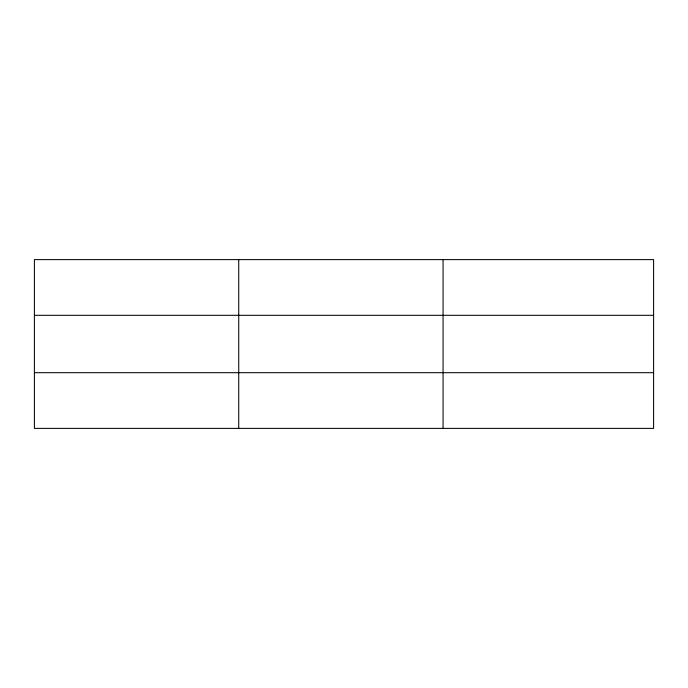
<?xml version="1.0" encoding="UTF-8"?>
<svg xmlns="http://www.w3.org/2000/svg" width="688" height="688" viewBox="0 0 688 688"><rect width="100%" height="100%" fill="white"/><g stroke="black" fill="none" stroke-linecap="round" stroke-linejoin="round"><path stroke-width="1.03" d="M238.736 259.608L238.736 428.392M443.072 259.608L443.072 428.392M653.6 315.31L653.6 259.608L34.4 259.608L34.4 428.392L653.6 428.392L653.6 315.31L34.4 315.31M34.4 372.69L653.6 372.69"/></g></svg>
